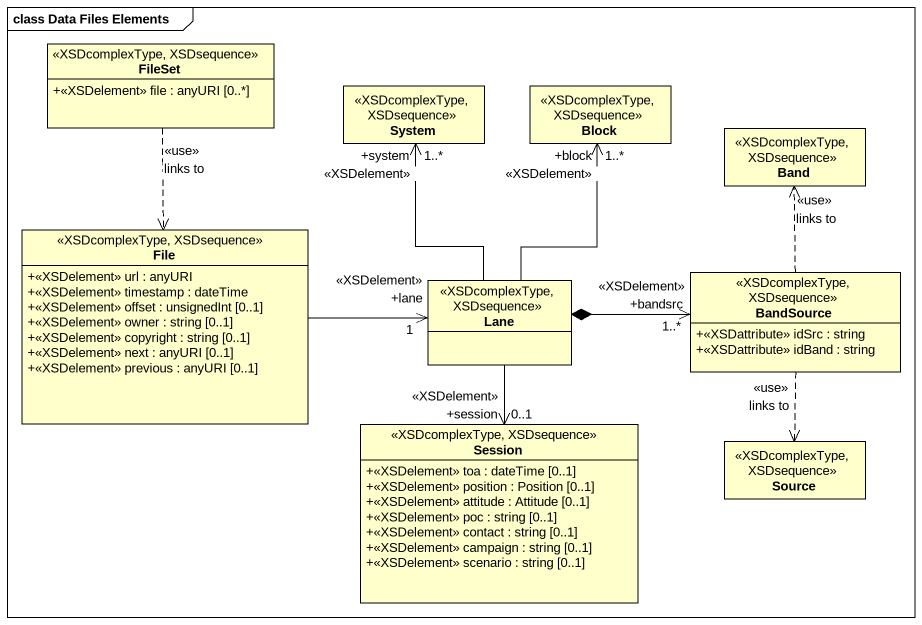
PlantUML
@startuml
mainframe class Data Files Elements
hide circle
hide empty members
skinparam classAttributeIconSize 0
class FileSet <<XSDcomplexType, XSDsequence>> {
  +<<XSDelement>> file : anyURI [0..*]
}
class System <<XSDcomplexType, XSDsequence>>
class Block <<XSDcomplexType, XSDsequence>>
class Band <<XSDcomplexType, XSDsequence>>
class "File" as File_ <<XSDcomplexType, XSDsequence>> {
  +<<XSDelement>> url : anyURI
  +<<XSDelement>> timestamp : dateTime
  +<<XSDelement>> offset : unsignedInt [0..1]
  +<<XSDelement>> owner : string [0..1]
  +<<XSDelement>> copyright : string [0..1]
  +<<XSDelement>> next : anyURI [0..1]
  +<<XSDelement>> previous : anyURI [0..1]
}
class Lane <<XSDcomplexType, XSDsequence>>
class BandSource <<XSDcomplexType, XSDsequence>> {
  +<<XSDattribute>> idSrc : string
  +<<XSDattribute>> idBand : string
}
class Session <<XSDcomplexType, XSDsequence>> {
  +<<XSDelement>> toa : dateTime [0..1]
  +<<XSDelement>> position : Position [0..1]
  +<<XSDelement>> attitude : Attitude [0..1]
  +<<XSDelement>> poc : string [0..1]
  +<<XSDelement>> contact : string [0..1]
  +<<XSDelement>> campaign : string [0..1]
  +<<XSDelement>> scenario : string [0..1]
}
class Source <<XSDcomplexType, XSDsequence>>
FileSet ..> File_ : <<use>>\nlinks to
File_ -right-> "+lane\n<<XSDelement>>\n1" Lane
Lane -up-> "+system\n<<XSDelement>>\n1..*" System
Lane -up-> "+block\n<<XSDelement>>\n1..*" Block
Lane *-right-> "+bandsrc\n<<XSDelement>>\n1..*" BandSource
Lane --> "0..1\n+session\n<<XSDelement>>" Session
BandSource .up.> Band : <<use>>\nlinks to
BandSource ..> Source : <<use>>\nlinks to
@enduml
